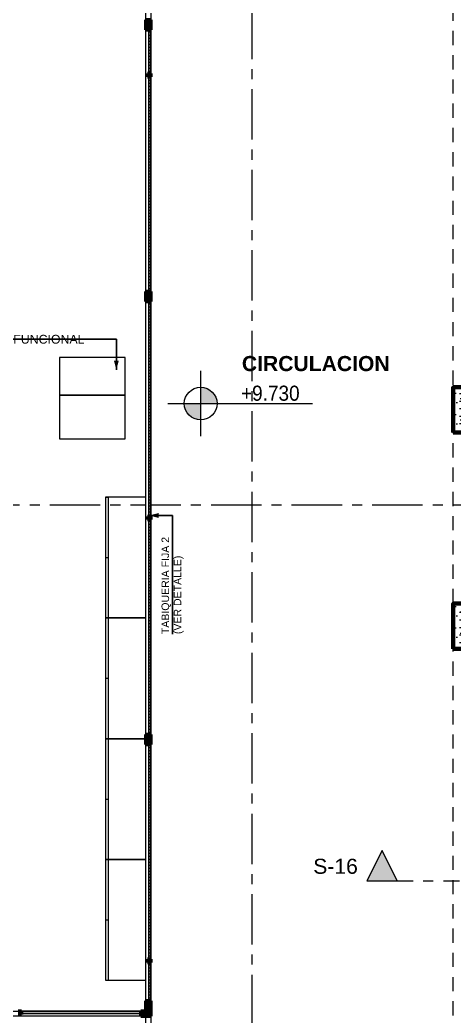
# Model space of a CAD drawing. Header units: inches. Extents: x -38 to 5698, y -33 to 92.
# Drawn here: x 203.77 to 208.08, y 18.6 to 28.5 of the extents above; entities that cross this region are included whole.
import ezdxf

# ---------------------------------------------------------------- set-up
doc = ezdxf.new("R2010")
doc.units = ezdxf.units.IN
doc.header["$MEASUREMENT"] = 0
doc.set_wipeout_variables(frame=1)
for name, pattern in [('Hidden Line', [0.195611, 0.141111, -0.0545]), ('Punto & Raya', [0.65, 0.5, -0.075, 0, -0.075]), ('Punto & Rayas', [0.335139, 0.15875, -0.088194, 0, -0.088194]), ('Wipeout_Contour', [1, 0, -1])]:
    doc.linetypes.add(name, pattern=pattern)
for name, color, linetype in [('02 _ ARQ _ ALB _ Mobiliario', 7, 'Continuous'), ('02 _ ARQ _ ZON _ Espacio.3D', 7, 'Continuous'), ('08 _ STR _ EXT _ 06 Columnas', 7, 'Continuous'), ('08 _ STR _ EXT _ 09 Vigas', 7, 'Continuous'), ('Acabado - Muros', 7, 'Continuous'), ('Interior - Mobiliario', 7, 'Continuous'), ('Marcador - Secciones', 251, 'Continuous'), ('Notas - Etiquetas', 251, 'Continuous'), ('Notas - Textos', 7, 'Continuous')]:
    doc.layers.add(name, color=color, linetype=linetype)
doc.styles.add('Estilo_Generado_1', font='swisseb.ttf')
doc.styles.add('Estilo_Generado_3', font='arial.ttf')
doc.styles.add('Estilo_Generado_4', font='swisse.ttf')
doc.dimstyles.new('Estilo_Generado__8', dxfattribs={"dimtxt": 0.18, "dimasz": 0.0912, "dimexe": 0.18, "dimexo": 0.0625, "dimgap": 0, "dimtad": 0, "dimtih": 1, "dimtoh": 1, "dimdec": 4, "dimzin": 0, "dimdsep": 46, "dimcen": 0.09, "dimadec": 0, "dimazin": 0, "dimtfac": 1, "dimtdec": 4, "dimtmove": 0, "dimatfit": 3, "dimldrblk": 'ARROWHEAD_5', "dimfxl": 1, "dimtolj": 1, "dimtzin": 0, "dimarcsym": 0})
pattern_1 = [(0, (185.00002, 3e-09), (0, 0.3897114), [0.024375, -0.200625]), (0, (185.11252, 0.19486), (0, 0.3897114), [0.024375, -0.200625]), (60, (185.00002, 3e-09), (-0.3375, 0.1948557), [0.024375, -0.200625]), (60, (185.22502, 3e-09), (-0.3375, 0.1948557), [0.024375, -0.200625]), (120, (185.0244, 3e-09), (0.3375, 0.1948557), [0.024375, -0.200625]), (120, (185.2494, 3e-09), (0.3375, 0.1948557), [0.024375, -0.200625]), (0, (185.00002, 0.0375), (0, 0.075), [0, -0.075, 0, -0.1125]), (45, (185.03752, 0.0375), (-0.05303301, 0.05303301), [0, -0.05625, 0, -0.09375])]
pattern_2 = [(0, (185.000023, 3e-09), (0, 0.03), [])]

# ---------------------------------------------------------------- blocks, each defined once
blk = doc.blocks.new('ARROWHEAD_5')
at = {"linetype": 'Continuous', "lineweight": 0}
blk.add_hatch(color=0, dxfattribs=at).paths.add_polyline_path([(-1, 0.2679), (0, 0), (-1, -0.2679)])
at = {"color": 0, "linetype": 'Continuous', "lineweight": 0}
blk.add_line((0, 0), (-1, 0), dxfattribs=at)

msp = doc.modelspace()

# ---------------------------------------------------------------- hatches: boundary and pattern name
at = {"linetype": 'Continuous', "lineweight": 13, "true_color": 0x636466}
for points in [[(205.5637, 24.6872), (205.7262, 24.6872), (205.7138, 24.7494), (205.6786, 24.8021), (205.6259, 24.8373), (205.5637, 24.8497)], [(205.5637, 24.6872), (205.4012, 24.6872), (205.4136, 24.625), (205.4488, 24.5723), (205.5015, 24.5371), (205.5637, 24.5247)]]:
    msp.add_hatch(color=251, dxfattribs=at).paths.add_polyline_path(points)
at = {"layer": '08 _ STR _ EXT _ 06 Columnas', "linetype": 'Continuous', "lineweight": 9}
h = msp.add_hatch(dxfattribs=at)
h.set_pattern_fill('HORMIGÓN_EN_MASA_0002', style=0, pattern_type=2)
h.set_pattern_definition(pattern_1)
h.paths.add_polyline_path([(208.07, 24.4), (208.57, 24.4), (208.57, 24.85), (208.07, 24.85)])
h = msp.add_hatch(dxfattribs=at)
h.set_pattern_fill('HORMIGÓN_EN_MASA_0002', style=0, pattern_type=2)
h.set_pattern_definition(pattern_1)
h.paths.add_polyline_path([(208.07, 22.25), (208.57, 22.25), (208.57, 22.7), (208.07, 22.7)])
at = {"layer": 'Marcador - Secciones', "linetype": 'Continuous', "lineweight": 20}
msp.add_hatch(color=152, dxfattribs=at).paths.add_polyline_path([(207.2136, 19.9456), (207.5136, 19.9456), (207.3636, 20.2456)])

# ---------------------------------------------------------------- linework, layer by layer
at = {"color": 251, "linetype": 'Continuous', "lineweight": 13, "true_color": 0x636466}
for p, q in [((205.5637, 24.3622), (205.5637, 25.0122)), ((205.2387, 24.6872), (206.6734, 24.6872))]:
    msp.add_line(p, q, dxfattribs=at)
msp.add_circle((205.5637, 24.6872), 0.1625, dxfattribs=at)
at = {"layer": '02 _ ARQ _ ALB _ Mobiliario', "color": 175, "linetype": 'Continuous', "lineweight": 13, "flags": 128}
for points in [[(204.164, 24.771), (204.814, 24.771), (204.814, 25.146), (204.164, 25.146)], [(204.164, 24.771), (204.164, 24.336), (204.814, 24.336), (204.814, 24.771)]]:
    msp.add_lwpolyline(points, close=True, dxfattribs=at)
at = {"layer": '02 _ ARQ _ ZON _ Espacio.3D', "color": 254, "linetype": 'Continuous', "lineweight": 0, "flags": 128}
msp.add_lwpolyline([(231.67, 29.7), (208.07, 29.7), (205.07, 29.7), (205.07, 17.4), (229.57, 17.4)], dxfattribs=at)
for points in [[(205.02, 18.65), (205.02, 29.6999), (193.32, 29.6999), (193.32, 25.3384), (194.57, 25.3384), (194.57, 25.1632), (193.32, 25.1632), (193.32, 18.6489)], [(205.0199, 6.5), (205.02, 18.6001), (193.32, 18.6001), (193.32, 6.5)]]:
    msp.add_lwpolyline(points, close=True, dxfattribs=at)
msp.add_lwpolyline([(208.07, 22.25), (208.07, 22.7), (208.57, 22.7), (208.57, 24.4), (208.07, 24.4), (208.07, 24.85), (208.57, 24.85), (208.57, 26.75, -0.137976), (210.5251, 27.3), (224.32, 27.3, -1), (224.32, 19.8), (210.5251, 19.8, -0.137981), (208.57, 20.35), (208.57, 22.25)], format="xyb", close=True, dxfattribs=at)
at = {"layer": '08 _ STR _ EXT _ 06 Columnas', "color": 7, "linetype": 'Continuous', "lineweight": 80, "flags": 128}
for points in [[(208.07, 24.4), (208.57, 24.4), (208.57, 24.85), (208.07, 24.85)], [(208.07, 22.25), (208.57, 22.25), (208.57, 22.7), (208.07, 22.7)]]:
    msp.add_lwpolyline(points, close=True, dxfattribs=at)
at = {"layer": '08 _ STR _ EXT _ 09 Vigas', "color": 251, "linetype": 'Hidden Line', "lineweight": 13}
msp.add_line((208.07, 17.4), (208.07, 29.7), dxfattribs=at)
at = {"layer": 'Acabado - Muros', "color": 7, "linetype": 'Continuous', "lineweight": 60}
for p, q in [((205.07, 28.5), (205.02, 28.5)), ((205.07, 18.65), (205.02, 18.65)), ((205.07, 18.65), (205.07, 18.6))]:
    msp.add_line(p, q, dxfattribs=at)
at = {"layer": 'Interior - Mobiliario', "color": 175, "linetype": 'Continuous', "lineweight": 13}
for p, q in [((204.62, 23.7568), (204.645, 23.7568)), ((204.645, 23.7568), (204.645, 22.5568)), ((204.62, 23.1568), (204.645, 23.1568)), ((204.62, 22.5568), (204.645, 22.5568)), ((204.645, 22.5568), (204.645, 21.3568)), ((204.62, 21.9568), (204.645, 21.9568)), ((204.62, 21.3568), (204.645, 21.3568)), ((204.645, 21.3568), (204.645, 20.1568)), ((204.62, 20.7568), (204.645, 20.7568)), ((204.62, 20.1568), (204.645, 20.1568)), ((204.645, 20.1568), (204.645, 18.9568)), ((204.62, 19.5568), (204.645, 19.5568))]:
    msp.add_line(p, q, dxfattribs=at)
at = {"layer": 'Interior - Mobiliario', "color": 175, "linetype": 'Continuous', "lineweight": 13, "flags": 128}
for points in [[(204.62, 23.7568), (204.62, 22.5568), (205.02, 22.5568), (205.02, 23.7568)], [(204.62, 22.5568), (204.62, 21.3568), (205.02, 21.3568), (205.02, 22.5568)], [(204.62, 21.3568), (204.62, 20.1568), (205.02, 20.1568), (205.02, 21.3568)], [(204.62, 20.1568), (204.62, 18.9568), (205.02, 18.9568), (205.02, 20.1568)]]:
    msp.add_lwpolyline(points, close=True, dxfattribs=at)
at = {"layer": 'Marcador - Secciones', "color": 251, "linetype": 'Punto & Raya', "lineweight": 13}
for p, q in [((206.07, 46.2111), (206.07, 0.8878)), ((189.6667, 23.6815), (213.9526, 23.6815))]:
    msp.add_line(p, q, dxfattribs=at)
at = {"layer": 'Marcador - Secciones', "color": 251, "linetype": 'Punto & Rayas', "lineweight": 13}
msp.add_line((207.5136, 19.9456), (213.7833, 19.9456), dxfattribs=at)
at = {"layer": 'Marcador - Secciones', "color": 152, "linetype": 'Continuous', "lineweight": 20, "flags": 128}
msp.add_lwpolyline([(207.2136, 19.9456), (207.5136, 19.9456), (207.3636, 20.2456)], close=True, dxfattribs=at)

# ---------------------------------------------------------------- texts
at = {"color": 251, "lineweight": 13, "true_color": 0x636466, "insert": (205.9637, 24.7131), "char_height": 0.15, "attachment_point": 7, "style": 'Estilo_Generado_4'}
msp.add_mtext('\\A1;{\\W0.900000x;\\pql;\\fSwis721 Ex BT|b0|i0|c0|p34;+9.730}', dxfattribs=at)
at = {"layer": 'Marcador - Secciones', "color": 152, "lineweight": 20, "insert": (207.1236, 20.0117), "char_height": 0.15, "attachment_point": 9, "style": 'Estilo_Generado_3'}
msp.add_mtext('\\A1;{\\pqr;\\pt0;\\fArial|b0|i0|c0|p34;S-16}', dxfattribs=at)
at = {"layer": 'Notas - Etiquetas', "color": 8, "linetype": 'Continuous', "lineweight": 35, "insert": (202.5702, 25.3258), "char_height": 0.0875, "attachment_point": 4, "style": 'Estilo_Generado_4'}
msp.add_mtext('\\A1;{\\pql;\\fSwis721 Ex BT|b0|i0|c0|p34;IMPRESORA MULTIFUNCIONAL}', dxfattribs=at)
at = {"layer": 'Notas - Etiquetas', "color": 8, "linetype": 'Continuous', "lineweight": 13, "insert": (205.2845, 22.3958), "char_height": 0.075, "width": 1.05871, "attachment_point": 4, "rotation": 89.99998, "line_spacing_factor": 0.969465, "style": 'Estilo_Generado_4'}
msp.add_mtext('\\A1;{\\pql;\\fSwis721 Ex BT|b0|i0|c0|p34;TABIQUERIA FIJA 2 (VER DETALLE)\\fSwis721 Ex BT|b0|i0|c0|p34; }', dxfattribs=at)
at = {"layer": 'Notas - Textos', "color": 251, "linetype": 'Continuous', "lineweight": 13, "insert": (206.7059, 25.16), "char_height": 0.15, "attachment_point": 2, "style": 'Estilo_Generado_1'}
msp.add_mtext('\\A1;{\\pqc;\\fSwis721 Ex BT|b1|i0|c0|p34;CIRCULACION}', dxfattribs=at)

# ---------------------------------------------------------------- leaders
at = {"layer": 'Notas - Etiquetas', "color": 8, "linetype": 'Continuous', "lineweight": 13, "annotation_type": 0, "has_hookline": 1, "hookline_direction": 1, "text_width": 2.0495}
msp.add_leader([(204.7268, 25.0237), (204.7268, 25.3258), (202.5702, 25.3258)], dimstyle='Estilo_Generado__8', dxfattribs=at)
at = {"layer": 'Notas - Etiquetas', "color": 8, "linetype": 'Continuous', "lineweight": 13, "annotation_type": 0, "has_hookline": 1, "hookline_direction": 1, "text_width": 1.0627, "horizontal_direction": (0, 1, 0)}
msp.add_leader([(205.055, 23.575), (205.2845, 23.575), (205.2845, 22.3958)], dimstyle='Estilo_Generado__8', dxfattribs=at)

# ---------------------------------------------------------------- next in the draw order: wipeouts: each hides what was drawn before it
at = {"color": 254, "linetype": 'Wipeout_Contour', "lineweight": 0, "ltscale": 9770.667269}
msp.add_wipeout([(205.02, 27.95), (205.02, 25.8), (205.07, 25.8), (205.07, 27.9335), (205.037, 27.9335), (205.037, 27.95)], dxfattribs=at).dxf.layer = 'Acabado - Muros'
at = {"color": 254, "linetype": 'Wipeout_Contour', "lineweight": 0, "ltscale": 9770.258849}
msp.add_wipeout([(205.02, 23.55), (205.02, 21.4), (205.07, 21.4), (205.07, 23.5335), (205.037, 23.5335), (205.037, 23.55)], dxfattribs=at).dxf.layer = 'Acabado - Muros'
at = {"color": 254, "linetype": 'Wipeout_Contour', "lineweight": 0, "ltscale": 9770.00058}
msp.add_wipeout([(205.07, 21.3), (205.02, 21.3), (205.02, 19.15), (205.037, 19.15), (205.037, 19.1665), (205.07, 19.1665)], dxfattribs=at).dxf.layer = 'Acabado - Muros'
at = {"color": 254, "linetype": 'Wipeout_Contour', "lineweight": 0, "ltscale": 9765.369332}
msp.add_wipeout([(203.7864, 18.617), (203.7699, 18.617), (203.7699, 18.6), (204.97, 18.6), (204.97, 18.65), (203.7864, 18.65)], dxfattribs=at).dxf.layer = 'Acabado - Muros'

# ---------------------------------------------------------------- next in the draw order: linework, layer by layer
at = {"layer": 'Acabado - Muros', "color": 251, "linetype": 'Continuous', "lineweight": 13, "flags": 128}
for points in [[(204.97, 18.65), (203.7864, 18.65)], [(204.97, 18.6), (203.7699, 18.6), (201.6199, 18.6)]]:
    msp.add_lwpolyline(points, dxfattribs=at)

# ---------------------------------------------------------------- next in the draw order: wipeouts: each hides what was drawn before it
at = {"color": 254, "linetype": 'Wipeout_Contour', "lineweight": 0, "ltscale": 9770.722174}
msp.add_wipeout([(205.02, 28.4), (205.02, 27.95), (205.037, 27.95), (205.037, 27.9665), (205.07, 27.9665), (205.07, 28.4)], dxfattribs=at).dxf.layer = 'Acabado - Muros'
at = {"color": 254, "linetype": 'Wipeout_Contour', "lineweight": 0, "ltscale": 9770.355772}
msp.add_wipeout([(205.07, 25.7), (205.02, 25.7), (205.02, 23.55), (205.037, 23.55), (205.037, 23.5665), (205.07, 23.5665)], dxfattribs=at).dxf.layer = 'Acabado - Muros'
at = {"color": 254, "linetype": 'Wipeout_Contour', "lineweight": 0, "ltscale": 9769.959398}
msp.add_wipeout([(205.02, 19.15), (205.02, 18.75), (205.07, 18.75), (205.07, 19.1335), (205.037, 19.1335), (205.037, 19.15)], dxfattribs=at).dxf.layer = 'Acabado - Muros'

# ---------------------------------------------------------------- next in the draw order: linework, layer by layer
at = {"layer": 'Acabado - Muros', "color": 251, "linetype": 'Continuous', "lineweight": 13, "flags": 128}
for points in [[(205.02, 25.8), (205.02, 27.95), (205.02, 28.4)], [(205.07, 27.9665), (205.07, 28.4)], [(205.07, 25.8), (205.07, 27.9335)], [(205.02, 21.4), (205.02, 23.55), (205.02, 25.7)], [(205.07, 23.5665), (205.07, 25.7)], [(205.07, 21.4), (205.07, 23.5335)], [(205.02, 18.75), (205.02, 19.15), (205.02, 21.3)], [(205.07, 19.1665), (205.07, 21.3)], [(205.07, 18.75), (205.07, 19.1335)]]:
    msp.add_lwpolyline(points, dxfattribs=at)

# ---------------------------------------------------------------- next in the draw order: wipeouts: each hides what was drawn before it
at = {"color": 254, "linetype": 'Wipeout_Contour', "lineweight": 0, "ltscale": 6510.412027}
msp.add_wipeout([(203.7864, 18.645), (203.7864, 18.625), (204.97, 18.625), (204.97, 18.645)], dxfattribs=at).dxf.layer = 'Acabado - Muros'

# ---------------------------------------------------------------- next in the draw order: hatches: boundary and pattern name
at = {"layer": 'Acabado - Muros', "linetype": 'Continuous', "lineweight": 0}
for points in [[(203.7534, 18.617), (203.7864, 18.617), (203.7864, 18.65), (203.7534, 18.65)], [(204.97, 18.65), (204.97, 18.6), (205.07, 18.6), (205.07, 18.65)]]:
    msp.add_hatch(color=254, dxfattribs=at).paths.add_polyline_path(points)
h = msp.add_hatch(dxfattribs=at)
h.set_pattern_fill('CONTRACHAPADO_0002', color=254, style=0, pattern_type=2)
h.set_pattern_definition(pattern_2)
h.paths.add_polyline_path([(203.7864, 18.645), (203.7864, 18.625), (204.97, 18.625), (204.97, 18.645)])

# ---------------------------------------------------------------- next in the draw order: linework, layer by layer
at = {"layer": 'Acabado - Muros', "color": 7, "linetype": 'Continuous', "lineweight": 60}
for p, q in [((203.7864, 18.65), (203.7534, 18.65)), ((203.7864, 18.617), (203.7534, 18.617)), ((203.7864, 18.65), (203.7864, 18.617)), ((204.97, 18.65), (204.97, 18.6)), ((205.07, 18.65), (204.97, 18.65)), ((205.07, 18.6), (204.97, 18.6))]:
    msp.add_line(p, q, dxfattribs=at)
at = {"layer": 'Acabado - Muros', "color": 7, "linetype": 'Continuous', "lineweight": 13, "flags": 128}
msp.add_lwpolyline([(203.7864, 18.645), (203.7864, 18.625), (204.97, 18.625), (204.97, 18.645)], close=True, dxfattribs=at)

# ---------------------------------------------------------------- next in the draw order: wipeouts: each hides what was drawn before it
at = {"color": 254, "linetype": 'Wipeout_Contour', "lineweight": 0, "ltscale": 6513.580436}
msp.add_wipeout([(205.065, 27.9335), (205.045, 27.9335), (205.045, 25.8), (205.065, 25.8)], dxfattribs=at).dxf.layer = 'Acabado - Muros'
at = {"color": 254, "linetype": 'Wipeout_Contour', "lineweight": 0, "ltscale": 6513.439159}
msp.add_wipeout([(205.065, 25.7), (205.045, 25.7), (205.045, 23.5665), (205.065, 23.5665)], dxfattribs=at).dxf.layer = 'Acabado - Muros'
at = {"color": 254, "linetype": 'Wipeout_Contour', "lineweight": 0, "ltscale": 6513.196684}
msp.add_wipeout([(205.065, 21.3), (205.045, 21.3), (205.045, 19.1665), (205.065, 19.1665)], dxfattribs=at).dxf.layer = 'Acabado - Muros'

# ---------------------------------------------------------------- next in the draw order: hatches: boundary and pattern name
at = {"layer": 'Acabado - Muros', "linetype": 'Continuous', "lineweight": 0}
h = msp.add_hatch(dxfattribs=at)
h.set_pattern_fill('CONTRACHAPADO_0002', color=254, style=0, pattern_type=2)
h.set_pattern_definition(pattern_2)
h.paths.add_polyline_path([(205.065, 27.9335), (205.045, 27.9335), (205.045, 25.8), (205.065, 25.8)])
msp.add_hatch(color=254, dxfattribs=at).paths.add_polyline_path([(205.02, 25.8), (205.02, 25.7), (205.07, 25.7), (205.07, 25.8)])
h = msp.add_hatch(dxfattribs=at)
h.set_pattern_fill('CONTRACHAPADO_0002', color=254, style=0, pattern_type=2)
h.set_pattern_definition(pattern_2)
h.paths.add_polyline_path([(205.065, 25.7), (205.045, 25.7), (205.045, 23.5665), (205.065, 23.5665)])
h = msp.add_hatch(dxfattribs=at)
h.set_pattern_fill('CONTRACHAPADO_0002', color=254, style=0, pattern_type=2)
h.set_pattern_definition(pattern_2)
h.paths.add_polyline_path([(205.065, 21.3), (205.045, 21.3), (205.045, 19.1665), (205.065, 19.1665)])

# ---------------------------------------------------------------- next in the draw order: linework, layer by layer
at = {"layer": 'Acabado - Muros', "color": 7, "linetype": 'Continuous', "lineweight": 60}
for p, q in [((205.02, 25.8), (205.02, 25.7)), ((205.07, 25.8), (205.02, 25.8)), ((205.07, 25.8), (205.07, 25.7)), ((205.07, 25.7), (205.02, 25.7)), ((205.07, 21.3), (205.02, 21.3))]:
    msp.add_line(p, q, dxfattribs=at)
at = {"layer": 'Acabado - Muros', "color": 7, "linetype": 'Continuous', "lineweight": 13, "flags": 128}
for points in [[(205.065, 27.9335), (205.045, 27.9335), (205.045, 25.8), (205.065, 25.8)], [(205.065, 25.7), (205.045, 25.7), (205.045, 23.5665), (205.065, 23.5665)], [(205.065, 21.3), (205.045, 21.3), (205.045, 19.1665), (205.065, 19.1665)]]:
    msp.add_lwpolyline(points, close=True, dxfattribs=at)

# ---------------------------------------------------------------- next in the draw order: wipeouts: each hides what was drawn before it
at = {"color": 254, "linetype": 'Wipeout_Contour', "lineweight": 0, "ltscale": 6513.668127}
msp.add_wipeout([(205.065, 28.4), (205.045, 28.4), (205.045, 27.9665), (205.065, 27.9665)], dxfattribs=at).dxf.layer = 'Acabado - Muros'
at = {"color": 254, "linetype": 'Wipeout_Contour', "lineweight": 0, "ltscale": 6513.313825}
msp.add_wipeout([(205.065, 23.5335), (205.045, 23.5335), (205.045, 21.4), (205.065, 21.4)], dxfattribs=at).dxf.layer = 'Acabado - Muros'
at = {"color": 254, "linetype": 'Wipeout_Contour', "lineweight": 0, "ltscale": 6513.133199}
msp.add_wipeout([(205.065, 19.1335), (205.045, 19.1335), (205.045, 18.75), (205.065, 18.75)], dxfattribs=at).dxf.layer = 'Acabado - Muros'

# ---------------------------------------------------------------- next in the draw order: hatches: boundary and pattern name
at = {"layer": 'Acabado - Muros', "linetype": 'Continuous', "lineweight": 0}
for points in [[(205.07, 28.4), (205.07, 28.5), (205.02, 28.5), (205.02, 28.4)], [(205.037, 27.9665), (205.037, 27.9335), (205.07, 27.9335), (205.07, 27.9665)], [(205.037, 23.5665), (205.037, 23.5335), (205.07, 23.5335), (205.07, 23.5665)], [(205.02, 21.4), (205.02, 21.3), (205.07, 21.3), (205.07, 21.4)], [(205.037, 19.1665), (205.037, 19.1335), (205.07, 19.1335), (205.07, 19.1665)], [(205.07, 18.75), (205.02, 18.75), (205.02, 18.65), (205.07, 18.65)]]:
    msp.add_hatch(color=254, dxfattribs=at).paths.add_polyline_path(points)
h = msp.add_hatch(dxfattribs=at)
h.set_pattern_fill('CONTRACHAPADO_0002', color=254, style=0, pattern_type=2)
h.set_pattern_definition(pattern_2)
h.paths.add_polyline_path([(205.065, 28.4), (205.045, 28.4), (205.045, 27.9665), (205.065, 27.9665)])
h = msp.add_hatch(dxfattribs=at)
h.set_pattern_fill('CONTRACHAPADO_0002', color=254, style=0, pattern_type=2)
h.set_pattern_definition(pattern_2)
h.paths.add_polyline_path([(205.065, 23.5335), (205.045, 23.5335), (205.045, 21.4), (205.065, 21.4)])
h = msp.add_hatch(dxfattribs=at)
h.set_pattern_fill('CONTRACHAPADO_0002', color=254, style=0, pattern_type=2)
h.set_pattern_definition(pattern_2)
h.paths.add_polyline_path([(205.065, 19.1335), (205.045, 19.1335), (205.045, 18.75), (205.065, 18.75)])

# ---------------------------------------------------------------- next in the draw order: linework, layer by layer
at = {"layer": 'Acabado - Muros', "color": 7, "linetype": 'Continuous', "lineweight": 60}
for p, q in [((205.02, 28.5), (205.02, 28.4)), ((205.07, 28.5), (205.07, 28.4)), ((205.07, 28.4), (205.02, 28.4)), ((205.037, 27.9665), (205.037, 27.9335)), ((205.07, 27.9665), (205.037, 27.9665)), ((205.07, 27.9335), (205.037, 27.9335)), ((205.07, 27.9665), (205.07, 27.9335)), ((205.037, 23.5665), (205.037, 23.5335)), ((205.07, 23.5665), (205.037, 23.5665)), ((205.07, 23.5665), (205.07, 23.5335)), ((205.07, 23.5335), (205.037, 23.5335)), ((205.02, 21.4), (205.02, 21.3)), ((205.07, 21.4), (205.02, 21.4)), ((205.07, 21.4), (205.07, 21.3)), ((205.037, 19.1665), (205.037, 19.1335)), ((205.07, 19.1665), (205.037, 19.1665)), ((205.07, 19.1335), (205.037, 19.1335)), ((205.07, 19.1665), (205.07, 19.1335)), ((205.02, 18.75), (205.02, 18.65)), ((205.07, 18.75), (205.02, 18.75)), ((205.07, 18.75), (205.07, 18.65))]:
    msp.add_line(p, q, dxfattribs=at)
at = {"layer": 'Acabado - Muros', "color": 7, "linetype": 'Continuous', "lineweight": 13, "flags": 128}
for points in [[(205.065, 28.4), (205.045, 28.4), (205.045, 27.9665), (205.065, 27.9665)], [(205.065, 23.5335), (205.045, 23.5335), (205.045, 21.4), (205.065, 21.4)], [(205.065, 19.1335), (205.045, 19.1335), (205.045, 18.75), (205.065, 18.75)]]:
    msp.add_lwpolyline(points, close=True, dxfattribs=at)

doc.saveas('drawing.dxf')
